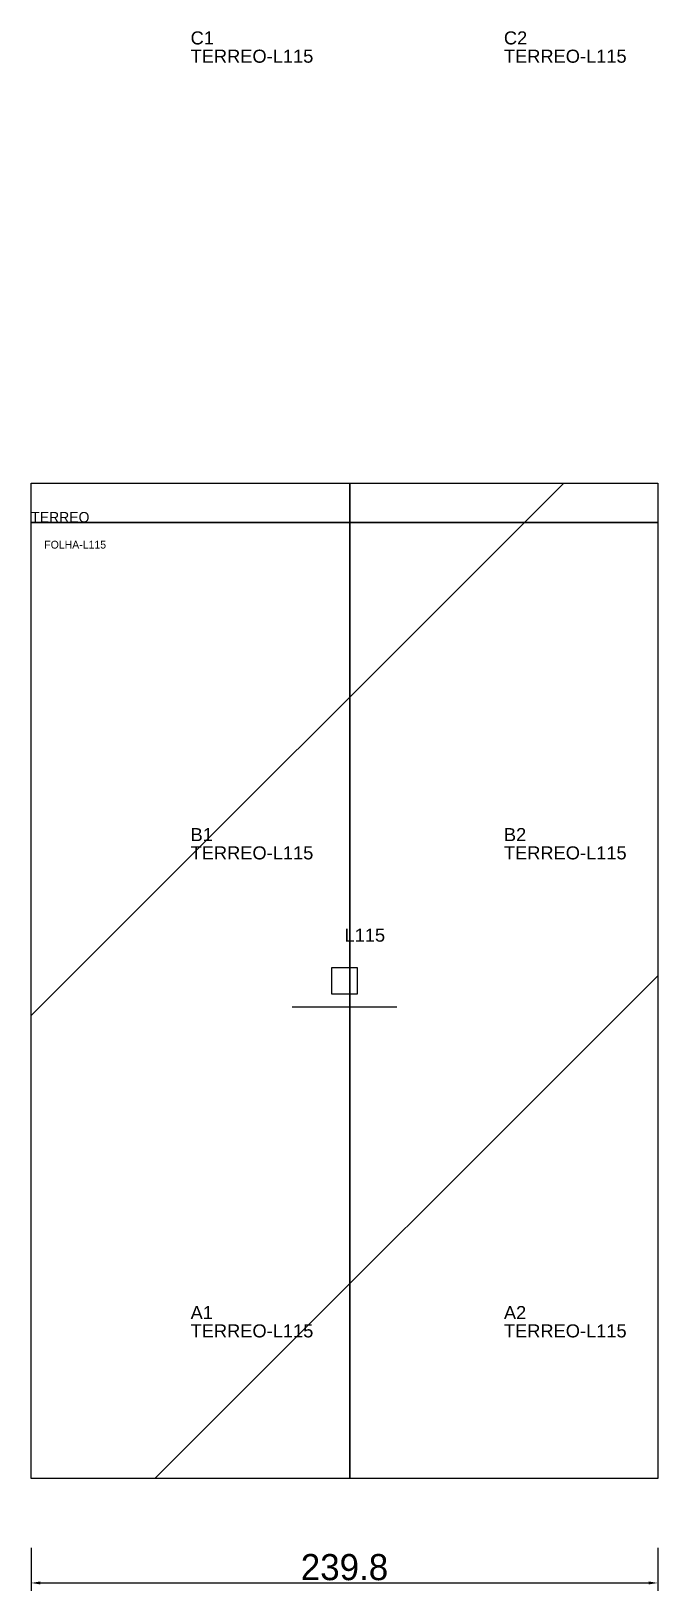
# Model space of a CAD drawing. Header units: metres. Extents: x 222 to 462, y -223 to 375.
import ezdxf

# ---------------------------------------------------------------- set-up
doc = ezdxf.new("R2010")
doc.units = ezdxf.units.M
for name, color, linetype in [('3', 3, 'CONTINUOUS'), ('AUX00', 7, 'CONTINUOUS'), ('COTA', 241, 'CONTINUOUS'), ('FOLHA', 255, 'CONTINUOUS'), ('Hachura', 251, 'CONTINUOUS'), ('NOMENCLATURA', 7, 'CONTINUOUS'), ('Nível', 160, 'CONTINUOUS'), ('Painéis', 200, 'CONTINUOUS'), ('Pilares', 5, 'CONTINUOUS'), ('SARR_2.2x7', 40, 'CONTINUOUS')]:
    doc.layers.add(name, color=color, linetype=linetype)
doc.styles.add('ARIAL', font='Arial.ttf')
doc.styles.add('STR_STANDARD', font='arial.ttf')
doc.dimstyles.new('EZ DXF', dxfattribs={"dimtxt": 10, "dimasz": 3.5, "dimexe": 3, "dimexo": 1.5, "dimgap": 1, "dimtad": 1, "dimdec": 1, "dimdsep": 46, "dimcen": 2.5, "dimazin": 3, "dimtfac": 1, "dimtmove": 0, "dimatfit": 3})

msp = doc.modelspace()

# ---------------------------------------------------------------- hatches: boundary and pattern name
at = {"layer": 'Hachura'}
h = msp.add_hatch(dxfattribs=at)
h.set_pattern_fill('ANSI31', scale=50)
h.paths.add_polyline_path([(222.2, 201.5), (461.99, 201.5), (461.99, -179.5), (222.2, -179.5)])
h = msp.add_hatch(dxfattribs=at)
h.set_pattern_fill('ANSI31', scale=50)
h.paths.add_polyline_path([(222.2, 201.5), (461.99, 201.5), (461.99, -179.5), (222.2, -179.5)])

# ---------------------------------------------------------------- linework, layer by layer
at = {"layer": '3'}
for points in [[(344.2, -179.5), (344.2, 201.5)], [(344.2, -179.5), (344.2, 201.5)], [(222.2, 186.5), (461.99, 186.5)], [(222.2, 186.5), (461.99, 186.5)]]:
    msp.add_lwpolyline(points, close=True, dxfattribs=at)
at = {"layer": 'Painéis', "color": 200}
for p, q in [((222.2, 201.5), (461.99, 201.5)), ((222.2, -179.5), (222.2, 201.5)), ((222.2, 201.5), (461.99, 201.5)), ((222.2, -179.5), (222.2, 201.5)), ((461.99, 201.5), (461.99, -179.5)), ((461.99, 201.5), (461.99, -179.5)), ((461.99, -179.5), (222.2, -179.5)), ((461.99, -179.5), (222.2, -179.5))]:
    msp.add_line(p, q, dxfattribs=at)
at = {"layer": 'Pilares'}
msp.add_lwpolyline([(337.1, 6), (347.1, 6), (347.1, 16), (337.1, 16)], close=True, dxfattribs=at)
msp.add_lwpolyline([(337.1, 6), (347.1, 6), (347.1, 16), (337.1, 16)], close=True, dxfattribs=at)
at = {"layer": 'SARR_2.2x7'}
msp.add_line((322.1, 1), (362.1, 1), dxfattribs=at)
msp.add_line((322.1, 1), (362.1, 1), dxfattribs=at)

# ---------------------------------------------------------------- texts
at = {"layer": '3', "style": 'STR_STANDARD'}
for s, p in [('C1', (283.2, 369.5)), ('C1', (283.2, 369.5)), ('C2', (403.1, 369.5)), ('C2', (403.1, 369.5)), ('B1', (283.2, 64.5)), ('B1', (283.2, 64.5)), ('B2', (403.1, 64.5)), ('B2', (403.1, 64.5)), ('A2', (403.1, -118.5)), ('A2', (403.1, -118.5)), ('A1', (283.2, -118.5)), ('A1', (283.2, -118.5))]:
    msp.add_text(s, height=5, dxfattribs=at).set_placement(p)
at = {"layer": 'AUX00', "style": 'STR_STANDARD'}
for p in [(283.2, 362.5), (283.2, 362.5), (403.1, 362.5), (403.1, 362.5), (283.2, 57.5), (283.2, 57.5), (403.1, 57.5), (403.1, 57.5), (283.2, -125.5), (283.2, -125.5), (403.1, -125.5), (403.1, -125.5)]:
    msp.add_text('TERREO-L115', height=5, dxfattribs=at).set_placement(p)
at = {"layer": 'FOLHA'}
msp.add_text('FOLHA-L115', height=3, dxfattribs=at).set_placement((227.2, 176.5))
msp.add_text('FOLHA-L115', height=3, dxfattribs=at).set_placement((227.2, 176.5))
at = {"layer": 'NOMENCLATURA', "insert": (342.1, 31), "char_height": 5, "attachment_point": 1, "style": 'ARIAL'}
msp.add_mtext('L115', dxfattribs=at)
msp.add_mtext('L115', dxfattribs=at)
at = {"layer": 'Nível'}
msp.add_text('TERREO', height=4, dxfattribs=at).set_placement((222.2, 186.5))
msp.add_text('TERREO', height=4, dxfattribs=at).set_placement((222.2, 186.5))

# ---------------------------------------------------------------- dimensions: what is measured, and where the dimension line sits
at = {"layer": 'COTA'}
msp.add_linear_dim(base=(222.2, -219.5), p1=(222.2, -204.5), p2=(461.99, -204.5), dimstyle='EZ DXF', dxfattribs=at).render()
msp.add_linear_dim(base=(222.2, -219.5), p1=(222.2, -204.5), p2=(461.99, -204.5), dimstyle='EZ DXF', dxfattribs=at).render()

doc.saveas('drawing.dxf')
